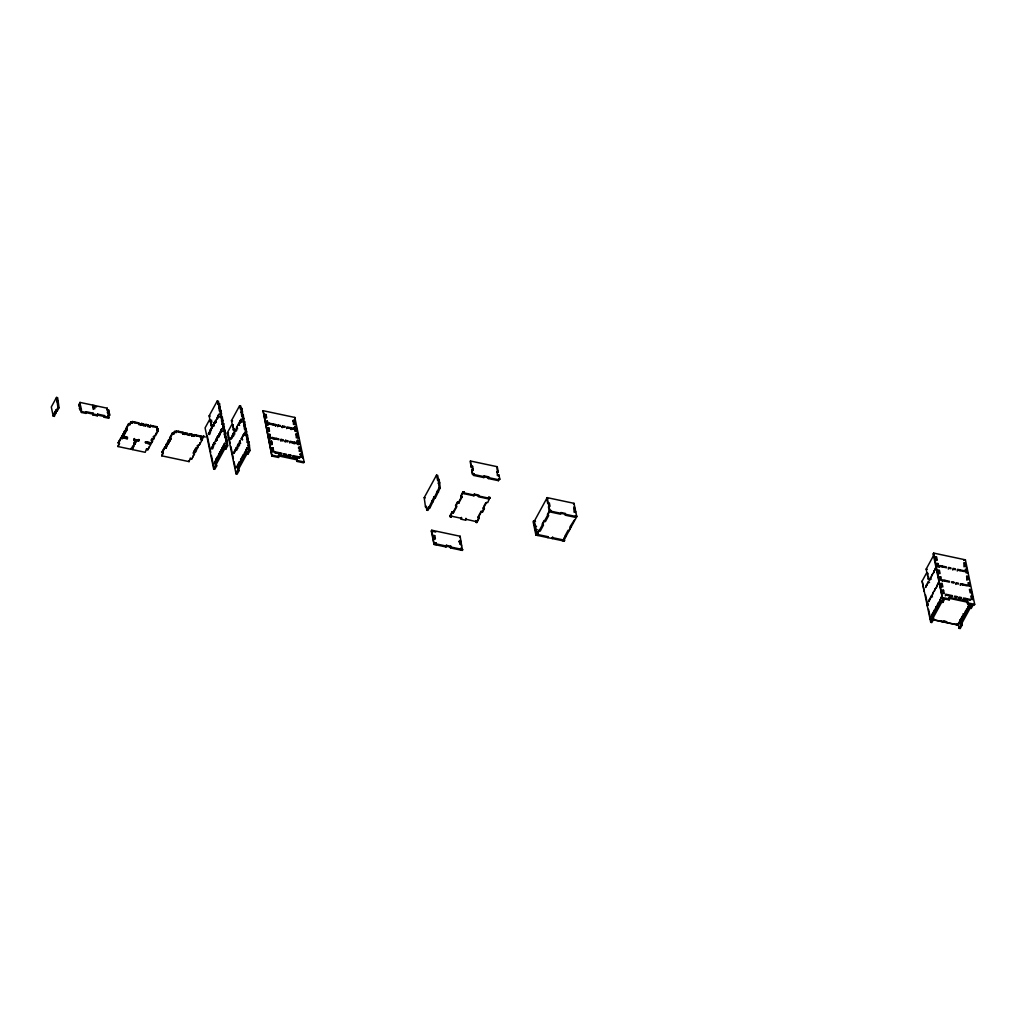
<?xml version="1.0" encoding="UTF-8"?>
<svg xmlns="http://www.w3.org/2000/svg" width="1026" height="1026" viewBox="0 0 1026 1026"><rect width="100%" height="100%" fill="white"/><g stroke="black" fill="none" stroke-linecap="round" stroke-linejoin="round"><path stroke-width="1.5" d="M55.879 410.105L57.174 411.17L59.072 407.707L57.623 397.665L56.507 397.434L51.3 406.963L53.211 416.133L54.34 416.376L56.994 410.336L55.879 410.105L53.211 416.133M56.058 410.939L57.943 407.463L56.507 397.434M78.733 404.706L80.323 404.077L78.733 404.706L80.554 408.284L79.425 408.04L81.016 407.412L79.207 403.846M108.589 412.644L109.064 411.772L107.473 412.401L108.589 412.644L108.243 410.977L107.127 410.733L107.243 408.207L94.174 405.424L94.867 408.758L93.751 408.528L93.058 405.193L79.977 402.41L79.848 404.949M79.079 406.373L79.553 405.514M80.195 406.617L80.669 405.745M108.641 414.876L108.166 415.735L109.756 415.107L108.641 414.876L108.692 418.236L104.216 417.287L104.524 415.594L97.585 414.119L97.29 415.825L92.815 414.876L93.122 413.17L86.184 411.695L85.889 413.401L81.413 412.452L80.9 409.951L79.784 409.707L79.9 407.181M80.9 409.951L81.375 409.079L80.259 408.848M81.413 412.452L81.375 409.079M85.889 413.401L86.184 411.695M92.584 406.052L93.058 405.193M94.161 408.515L94.174 405.424M92.815 414.876L93.122 413.17M97.29 415.825L97.585 414.119M106.768 409.066L107.243 408.207M104.216 417.287L104.524 415.594M108.243 410.977L108.718 410.105L107.589 409.874M107.948 411.541L107.82 414.068L107.473 412.401M108.936 414.312L109.41 413.44L108.294 413.209M146.551 448.708L145.217 452.312L132.136 449.542L134.034 446.079L132.918 445.835L131.02 449.298L117.939 446.528L119.452 443.758L118.17 442.681L121.004 437.474L122.299 438.551L121.004 437.474M127.147 438.807L126.968 437.974L122.504 437.025L122.671 437.858L127.147 438.807L127.622 437.935L122.132 436.576L122.902 434.011L124.197 435.075L122.902 434.011M124.197 435.075L125.134 433.344L123.851 432.279L124.787 430.535L126.083 431.613L124.787 430.535M126.083 431.613L127.032 429.881L125.736 428.804L128.583 423.61L129.866 424.674L128.583 423.61M118.336 443.514L121.183 438.307M122.132 436.576L123.069 434.844M124.018 433.113L124.967 431.369M125.916 429.637L128.75 424.443M118.17 442.681L119.285 442.924L117.939 446.528M122.12 437.717L122.504 437.025M124.018 434.242L124.967 432.51L123.851 432.279M125.916 430.779L126.852 429.048L125.736 428.804M129.699 423.841L130.648 422.109L132.162 423.225L130.648 422.109M122.299 438.551L122.671 437.858M129.866 424.674L130.815 422.943M131.982 422.391L132.457 421.519L139.164 422.943L138.869 424.649L141.101 425.123L141.396 423.417L143.64 423.892L143.332 425.598L145.577 426.072L145.872 424.366L148.103 424.841L147.808 426.547L150.04 427.021L150.335 425.315L157.042 426.739L156.747 428.445L158.094 428.727L157.145 430.471L158.261 430.702L155.413 435.909L154.298 435.665L153.528 439.372L152.233 438.307L151.284 440.039L152.579 441.103L151.63 442.847L145.948 441.834L145.474 442.693L150.681 444.579L147.847 449.786L146.731 449.542M132.162 423.225L132.457 421.519M141.101 425.123L141.396 423.417M134.073 440.282L134.38 438.577L134.073 440.282L135.753 440.629L133.855 444.104L134.983 444.335L136.702 440.039L138.6 440.436M143.332 425.598L143.64 423.892M133.906 439.449L135.573 439.795L133.688 443.27L134.983 444.335M133.855 445.233L132.136 449.542M134.804 443.501L136.702 440.039M145.577 426.072L145.872 424.366M138.548 441.231L138.843 439.526L138.548 441.231L136.868 440.872M147.808 426.547L148.103 424.841M150.04 427.021L150.335 425.315M156.747 428.445L157.042 426.739M149.565 444.335L149.77 442.809L145.307 441.86L145.474 442.693M151.463 440.872L152.412 439.141M151.284 440.039L152.399 440.269L151.63 442.847M153.182 436.563L154.298 436.807L153.528 439.372M155.247 435.075L158.081 429.868L156.965 429.637L157.145 430.471M190.567 458.853L191.682 459.084L190.387 458.019L189.053 461.623L161.775 455.839L163.288 453.056L162.005 451.991L164.84 446.785L166.135 447.862L164.84 446.785M166.135 447.862L167.084 446.118L165.789 445.053L166.738 443.322L168.02 444.386L166.738 443.322M168.02 444.386L168.969 442.655L167.674 441.578L168.623 439.846L169.918 440.923L168.623 439.846M169.918 440.923L170.867 439.179L169.572 438.115L172.419 432.908L173.702 433.985L172.419 432.908M162.172 452.825L165.019 447.618M165.956 445.887L166.905 444.155M167.854 442.411L168.803 440.68M169.752 438.948L172.586 433.741M162.005 451.991L163.121 452.222L161.775 455.839M165.956 447.028L166.905 445.284L165.789 445.053M167.854 443.553L168.803 441.821L167.674 441.578M169.739 440.09L170.688 438.346L169.572 438.115M173.535 433.152L174.471 431.42L175.997 432.536L174.471 431.42M173.702 433.985L174.651 432.254M175.818 431.702L176.292 430.83L183 432.254L182.705 433.96L184.936 434.434L185.231 432.728L187.463 433.203L187.168 434.909L189.4 435.383L189.707 433.677L191.939 434.152L191.644 435.858L193.876 436.332L194.171 434.626L205.354 436.999M175.997 432.536L176.292 430.83M182.705 433.96L183 432.254M184.936 434.434L185.231 432.728M189.4 435.383L189.707 433.677M191.644 435.858L191.939 434.152M193.876 436.332L194.171 434.626M225.784 449.196L225.438 447.528L224.322 447.298L224.668 448.965L225.784 449.196L227.682 445.733L226.515 437.025L225.399 436.781L226.566 445.489L216.345 464.175L216.704 465.842L214.806 469.318L213.69 469.074L205.085 427.893L209.817 419.224L209.124 415.889L217.256 400.974L218.384 401.204L219.077 404.539L217.961 404.308L217.256 400.974M217.961 404.308L219.551 403.667L220.475 411.208L220.936 410.349L219.346 410.977L218.435 403.436M201.917 438.038L200.403 436.922L200.878 436.05L200.583 437.756L201.917 438.038L200.981 439.769L202.096 440.013L199.249 445.22L198.133 444.976L197.364 448.683L196.069 447.605L195.12 449.35L196.415 450.414L195.466 452.145L194.171 451.081L195.466 452.145M210.163 420.891L210.638 420.019L210.51 422.558L210.163 420.891L211.754 420.25M219.077 404.539L219.551 403.667M194.171 451.081L193.221 452.812L194.517 453.89L191.682 459.084M200.981 439.769L201.75 437.204M194.35 451.915L193.401 453.646L194.517 453.89M195.299 450.183L196.248 448.439M194.35 453.056L192.631 457.352M195.286 451.312L196.235 449.58L195.12 449.35M202.096 440.013L203.815 435.704M210.715 431.382L209.625 434.524L208.509 434.28L211.176 428.252L212.292 428.483M213.075 424.777L212.305 427.355L213.075 424.777L214.19 425.02M214.024 423.045L214.96 421.314L216.088 421.545L215.139 423.289L214.024 423.045L214.19 423.879L214.96 421.314M208.509 434.28L211.176 428.252M217.666 418.659L218.923 416.351L217.807 416.107M221.218 416.774L222.142 424.315L223.258 424.546L222.334 417.018L220.744 417.646L219.821 410.105M221.629 416.774L220.936 410.349M222.142 424.315L223.732 423.687L224.643 431.215L225.117 430.356L223.527 430.984L222.616 423.443M223.258 424.546L223.732 423.687M211.51 448.631L214.178 442.591L211.51 448.631L212.626 448.862L213.716 445.72M216.063 439.115L215.293 441.693L216.063 439.115L217.191 439.359L216.242 441.09M217.012 437.384L217.961 435.652L219.077 435.896L218.128 437.627L217.012 437.384L217.191 438.217L217.961 435.652M219.077 434.755L221.744 428.714L219.077 434.755L220.205 434.986M220.654 432.998L221.924 430.689L220.808 430.445M248.138 453.941L247.792 452.274L246.676 452.043L247.022 453.71L248.138 453.941L250.036 450.478L248.869 441.77L247.753 441.526L248.92 450.234L238.699 468.92L239.045 470.588L237.16 474.063L236.044 473.82L227.439 432.639L232.171 423.969L231.466 420.634L239.609 405.719L240.725 405.95L241.431 409.284L241.905 408.425L240.315 409.053L239.609 405.719M225.399 436.781L224.925 437.653L224.001 430.112M226.515 437.025L226.041 437.897L225.117 430.356M241.7 415.722L243.29 415.094L241.7 415.722L240.789 408.181M219.064 453.466L218.294 456.031L219.064 453.466L220.18 453.697L219.231 455.429M220.18 452.556L220.962 449.991L220.18 452.556L221.308 452.799M221.898 448.259L224.745 443.052L222.078 449.093L223.193 449.324L221.898 448.259L222.078 449.093M217.345 457.763L214.511 462.97L217.166 456.929L218.461 458.006M233.21 428.971L233.684 428.099L233.556 430.638L233.21 428.971L234.326 429.201M242.816 415.953L241.905 408.425M215.447 462.367L216.717 460.058M223.655 447.336L224.912 445.027L223.796 444.797M213.69 469.074L215.575 465.612L215.229 463.944L224.322 447.298M233.53 432.998L230.863 439.038L233.53 432.998L234.646 433.228M234.479 431.266L235.429 429.522L236.544 429.766L235.595 431.497L234.479 431.266L234.646 432.1L235.429 429.522M236.544 428.624L237.314 426.059L236.544 428.624L237.66 428.868M238.263 424.328L241.11 419.121L238.442 425.162L239.558 425.392L238.263 424.328L238.442 425.162M240.02 423.405L241.277 421.096L240.161 420.852M243.572 421.519L244.496 429.06L245.612 429.291L244.688 421.763L243.098 422.391L242.174 414.85M244.688 421.763L244.214 422.622L243.29 415.094M244.496 429.06L246.086 428.432L246.997 435.973L247.471 435.101L245.881 435.729L244.957 428.188M245.612 429.291L246.086 428.432M233.684 452.543L236.531 447.336L237.647 447.58L233.864 453.377L236.531 447.336M237.481 445.605L238.417 443.873L239.533 444.104L238.596 445.835L237.481 445.605L238.763 446.669M239.366 442.129L240.315 440.398L239.545 442.963L240.661 443.206L239.366 442.129L239.545 442.963M241.264 438.666L242.546 439.731L241.264 438.666L244.098 433.459L245.214 433.703M237.647 446.438L238.417 443.873M241.431 439.5L244.098 433.459M248.869 441.77L247.279 442.398L246.355 434.857M248.395 442.642L247.471 435.101M263.079 410.695L271.916 456.083L278.623 457.506L278.739 454.98L297.065 458.866L296.95 461.405L303.658 462.829L304.119 461.956L294.821 417.441L263.079 410.695L271.916 456.083M247.279 442.398L247.753 441.526M264.9 414.273L265.593 417.608L266.709 417.839L266.016 414.504L264.426 415.132L265.542 415.376L266.003 417.595M236.685 466.881L239.52 461.674L240.635 461.918L236.852 467.715L239.52 461.674M240.648 460.777L241.418 458.212L240.648 460.777L241.764 461.02M242.367 456.48L243.316 454.736L242.534 457.314L243.649 457.545L242.367 456.48L242.534 457.314M246.638 450.927L245.547 454.082L244.432 453.838L247.099 447.798L248.215 448.041M244.432 453.838L247.099 447.798M265.542 415.376L266.016 414.504M236.044 473.82L237.929 470.357L237.583 468.69L246.676 452.043M265.118 418.467L265.593 417.608M267.632 425.38L267.414 421.173L266.285 420.942L266.516 425.149L267.632 425.38L267.414 421.173M269.094 423.135L268.62 423.995L275.981 425.392L275.507 426.252L275.802 424.559L269.094 423.135L269.274 423.969M268.376 430.946L267.914 431.818L267.683 427.611L268.799 427.842L269.505 431.176L268.376 430.946L267.683 427.611M268.799 430.933L268.799 427.842M273.096 424.944L273.57 424.084M269.081 434.28L268.607 435.152L269.723 435.383L270.415 438.718L269.299 438.487L269.081 434.28L270.197 434.524L270.415 438.718M269.723 435.383L270.197 434.524M278.033 425.033L277.571 425.893L280.444 426.341L280.278 425.508L278.033 425.033L277.738 426.726M272.095 437.474L272.262 438.307L278.969 439.731L278.803 438.897L272.095 437.474L271.621 438.333L276.097 439.282L276.558 438.423M271.582 444.284L271.595 441.193L270.466 440.949L270.697 445.156L270.236 442.924M282.035 426.842L282.509 425.982L284.741 426.457L284.92 427.291L282.035 426.842L282.214 427.675L282.509 425.982M271.852 450.709L271.864 447.618L272.98 447.862L273.685 451.196L272.082 451.825M273.211 452.056L272.98 447.862M284.266 427.316L284.741 426.457M286.677 428.624L286.985 426.931L293.68 428.355L293.859 429.189L286.51 427.791M281.214 440.205L280.739 441.065L281.034 439.372L283.266 439.846L283.445 440.68L281.214 440.205L281.034 439.372M275.096 451.812L275.263 452.646L281.97 454.069L281.791 453.235L275.096 451.812L274.622 452.684L279.085 453.633L279.559 452.761M293.987 423.635L293.513 424.495L293.282 420.301L294.398 420.532L295.103 423.866L293.987 423.635L293.282 420.301M294.821 417.441L295.308 422.917M294.629 424.738L294.398 420.532M290.974 428.74L291.448 427.88M291.153 429.573L291.628 428.714M285.677 441.154L285.202 442.014L285.51 440.321L287.742 440.795L287.921 441.629L285.677 441.154L285.51 440.321M293.218 429.214L293.68 428.355M294.68 426.97L294.206 427.829L295.321 428.073L296.014 431.407L294.898 431.176L294.68 426.97L295.796 427.201L296.014 431.407M287.742 440.795L287.267 441.655L285.036 441.18M295.321 428.073L295.796 427.201M289.678 442.963L289.973 441.27L296.681 442.693L296.86 443.527L290.153 442.103M284.035 453.71L284.202 454.544L286.446 455.018L286.267 454.185L284.035 453.71L283.561 454.582L285.792 455.057M283.727 455.416L284.202 454.544M297.412 438.076L297.194 433.87L296.078 433.639L296.296 437.845M293.975 443.078L294.449 442.219M288.678 455.493L288.203 456.365L288.498 454.659L290.743 455.134L290.909 455.967L288.678 455.493L288.498 454.659M294.141 443.912L294.616 443.052M297.463 443.399L297.463 440.308L298.579 440.552L299.284 443.886L297.694 444.514M296.681 442.693L296.206 443.553L289.499 442.129M298.81 444.745L298.579 440.552M290.743 455.134L290.268 456.006L288.024 455.531M298.861 446.977L299.554 450.311L300.669 450.555L299.977 447.221L298.386 447.849L299.502 448.08L300.195 451.414M299.502 448.08L299.977 447.221M299.079 451.183L299.554 450.311M296.963 457.429L297.437 456.557M297.142 458.263L297.617 457.391M296.95 461.405L297.065 458.866M299.682 457.032L299.849 457.865L293.141 456.442L292.974 455.608L299.682 457.032L299.207 457.904L292.5 456.48M301.362 456.98L301.375 453.89L300.259 453.646L300.951 456.98L302.067 457.224L301.375 453.89M426.598 507.1L425.482 506.857L424.213 497.648L436.525 475.102L437.64 475.346L438.679 480.348L437.563 480.104L436.525 475.102M437.563 480.104L439.154 479.475L440.244 487.85L435.216 498.226L433.921 497.148L435.216 498.226M438.679 480.348L439.154 479.475M425.482 506.857L425.957 505.985L426.829 510.153L427.945 510.397L429.83 506.934L428.714 506.69L426.829 510.153M434.101 497.982L439.128 487.606L438.038 479.245M435.037 497.392L430.009 507.767L428.894 507.524L433.921 497.148M431.279 531.083L431.754 530.224L460.135 536.252L462.457 550.449L461.674 550.295L461.969 548.589L460.854 548.346L460.559 550.051L450.491 547.91L450.799 546.217L446.323 545.268L446.028 546.961L435.96 544.832L436.268 543.126L435.152 542.895L434.844 544.588L434.062 544.421L431.279 531.083L435.768 532.045M496.674 472.345L498.264 471.716L497.225 466.702L470.408 461.007L470.972 466.881L472.088 467.125L472.794 470.459L471.665 470.216L473.255 469.587L472.794 470.459M470.972 466.881L470.408 461.007M434.229 536.495L434.703 535.623L433.575 535.392L433.806 539.586L433.113 536.252L434.229 536.495L434.691 538.714M472.088 467.125L472.563 466.253L471.447 466.009M434.062 544.421L431.754 530.224M451.107 517.078L451.414 515.385L451.107 517.078L449.824 516.014L452.184 511.679L453.479 512.744L452.184 511.679M457.391 502.137L458.686 503.202L457.391 502.137L455.506 505.6L456.788 506.677L453.479 512.744M458.686 503.202L461.995 497.135L460.712 496.071L463.072 491.723L464.188 491.967L463.893 493.673L473.948 495.802L474.256 494.109L478.719 495.058L478.424 496.751L488.479 498.892L488.774 497.187L489.902 497.43L487.709 502.599L486.593 502.355L483.272 508.421L484.387 508.665L482.502 512.128L481.207 511.063L478.552 515.924M498.726 478.975L498.251 479.847L499.842 479.219L498.726 478.975L498.418 480.681L488.363 478.539L488.658 476.846L484.195 475.897L483.887 477.59L473.832 475.461L472.537 474.384L472.14 469.344M434.844 544.588L435.152 542.895M449.991 516.847L452.363 512.513M455.672 506.434L457.57 502.971M460.879 496.905L463.072 491.723M453.3 511.91L456.621 505.844M458.507 502.368L461.828 496.302L460.712 496.071M463.893 493.673L464.188 491.967M473.653 474.628L474.127 473.755L473.012 473.525M435.96 544.832L436.268 543.126M473.832 475.461L474.127 473.755M473.948 495.802L474.256 494.109M483.887 477.59L484.195 475.897M446.028 546.961L446.323 545.268M461.174 519.22L461.469 517.514L461.174 519.22L465.637 520.169L465.945 518.463L465.637 520.169M488.363 478.539L488.658 476.846M450.491 547.91L450.799 546.217M496.751 467.574L497.225 466.702M459.661 537.111L460.135 536.252M460.392 544.178L460.405 541.087L459.289 540.843L459.981 544.178L461.097 544.421L460.405 541.087M497.379 475.679L497.148 471.473L498.264 471.716M498.495 475.91L498.969 475.051L497.854 474.807M483.759 506.382L485.747 502.74M488.479 498.892L488.774 497.187M460.559 550.051L460.854 548.346M475.705 522.298L476 520.605L475.705 522.298L476.821 522.542L479.18 518.207L477.898 517.13L479.18 518.207M478.065 517.963L481.386 511.897M476.821 522.542L479.014 517.373M482.951 510.14L484.221 507.832L483.105 507.588L483.272 508.421M488.709 499.598L489.902 497.43M461.674 550.295L461.969 548.589M535.508 521.285L533.61 520.887L533.135 521.747L535.918 535.085L564.3 541.112L564.775 540.253L563.825 539.253L565.711 535.777L565.89 536.611L564.775 536.38L568.083 530.314L569.199 530.545L570.289 527.402M563.351 540.112L563.518 540.946L576.779 516.668L573.996 503.33L547.166 497.636L534.392 521.054L537.175 534.392L536.393 534.225L533.61 520.887M534.956 526.915L536.547 526.287M535.662 530.25L537.252 529.621M535.918 535.085L536.393 534.225M547.166 497.636L549.949 510.974L536.701 535.251L538.894 530.083L540.189 531.16L543.498 525.081L542.203 524.017L544.101 520.541L545.396 521.618L548.705 515.552L547.409 514.475L549.782 510.14L550.898 510.384L550.603 512.077L560.658 514.218L560.953 512.513L565.429 513.462L565.134 515.167L575.188 517.296L575.483 515.603L576.599 515.834L576.125 516.706M538.111 533.789L537.816 535.495L537.65 534.661M552.642 536.88L552.347 538.573L552.168 537.739M573.521 504.202L573.996 503.33M574.137 512.295L573.919 508.101L575.035 508.332L574.56 509.204L574.034 506.703M575.253 512.538L575.727 511.666L574.611 511.435M933.185 553.963L933.66 553.091L965.402 559.837L974.7 604.352L974.225 605.225L967.518 603.801L967.646 601.262L949.319 597.376L949.191 599.902L942.484 598.479L933.185 553.963L934.301 554.194L926.157 569.109L926.863 572.444L922.13 581.114L930.723 622.307L931.852 622.538L933.737 619.076L933.391 617.408L942.484 600.761L941.368 600.518L932.275 617.165L932.621 618.832L930.723 622.307M935.699 560.863L935.468 556.669L936.584 556.9L937.289 560.234L936.174 560.004M928.389 582.306L925.555 587.513L928.222 581.473L929.518 582.55M930.287 578.844L929.338 580.575L930.12 578.01L931.403 579.074M924.157 591.438L922.13 581.114M939.38 567.224L939.675 565.518L946.382 566.942L946.549 567.776L939.842 566.352M938.482 574.201L938.264 570.007L939.38 570.238L940.072 573.572L938.957 573.342M931.39 596.657L928.556 601.852L931.21 595.824L932.506 596.888M927.158 605.789L928.209 604.083M948.319 569.122L948.614 567.416L950.845 567.891L951.025 568.725L948.793 568.25M942.368 581.562L942.663 579.87L949.371 581.293L949.55 582.127L942.843 580.703M941.265 587.552L941.047 583.345L942.163 583.576L942.856 586.923L941.74 586.68M952.782 570.071L953.09 568.366L955.321 568.84L955.488 569.687L953.257 569.199M934.391 610.996L931.544 616.19L934.211 610.162L935.507 611.227M942.484 598.479L933.66 553.091M957.258 571.02L957.553 569.327L964.26 570.751L964.44 571.585L957.733 570.161M944.715 598.953L942.83 602.429L941.714 602.185L943.599 598.722M945.369 595.901L945.664 594.208L952.372 595.631L952.551 596.465L945.844 595.042M965.402 559.837L963.812 560.465M964.081 566.891L963.863 562.697L964.979 562.928L965.671 566.262L964.555 566.031M955.783 584.41L956.078 582.717L958.31 583.191L958.489 584.025L956.258 583.55M949.191 599.902L949.319 597.376M960.246 585.359L960.554 583.666L967.262 585.089L967.428 585.923L960.721 584.499M966.877 580.229L966.646 576.035L967.762 576.266L968.467 579.6L967.338 579.369M958.771 598.748L959.079 597.055L961.311 597.53L961.49 598.363L959.246 597.889M963.247 599.71L963.542 598.004L970.25 599.428L970.429 600.261L963.722 598.838M967.518 603.801L967.646 601.262M959.284 621.807L957.553 624.988L957.373 624.154M960.58 619.435L962.568 615.792M968.595 605.199L967.505 608.354M971.994 604.75L961.785 623.436L962.132 625.103L960.233 628.566L959.118 628.335L961.016 624.86L960.657 623.192L969.75 606.546L970.096 608.213L971.212 608.456L973.11 604.981M292.808 421.16L293.923 421.404M219.128 406.771L220.244 407.014M241.482 411.516L242.598 411.759M218.653 407.643L219.769 407.873M241.007 412.388L242.123 412.619M265.824 421.801L266.94 422.045M220.526 413.44L221.642 413.683M242.867 418.185L243.996 418.428M220.051 414.312L221.167 414.542M242.405 419.057L243.521 419.288M266.991 424.277L268.107 424.507M295.373 430.304L296.488 430.535M217.974 416.941L219.102 417.184M240.328 421.686L241.456 421.93M209.124 415.889L210.24 416.12M231.466 420.634L232.594 420.865M267.209 428.483L268.325 428.714M295.603 434.511L296.719 434.742M926.157 569.109L927.273 569.353M221.911 420.109L223.027 420.352M244.265 424.854L245.381 425.097M221.436 420.981L222.565 421.211M243.79 425.726L244.906 425.957M296.771 436.973L297.886 437.217L297.194 433.87M474.307 474.589L484.362 476.731M488.838 477.68L498.892 479.809M483.721 476.757L488.184 477.706M215.139 422.148L216.255 422.379M210.984 421.686L212.1 421.917M236.378 427.791L237.493 428.034M296.989 441.18L298.104 441.411M223.309 426.778L224.425 427.021M245.663 431.523L246.779 431.766M213.241 425.61L214.37 425.854M222.834 427.65L223.95 427.88M235.595 430.356L236.711 430.599M245.188 432.395L246.304 432.626M269.774 437.615L270.89 437.858M299.284 443.886L298.168 443.642L297.463 440.308M280.56 440.231L282.791 440.705M547.807 498.739L546.691 498.508L547.743 503.51L549.333 502.868L550.026 506.216L548.435 506.844L549.308 511.012M243.149 435.191L244.278 435.434M233.71 433.831L234.826 434.062M220.975 431.279L222.091 431.523M227.439 432.639L228.554 432.869M269.992 441.821L271.12 442.052M210.227 429.984L211.356 430.227M232.581 434.729L233.697 434.973L231.812 438.435L230.696 438.205M224.707 433.447L225.823 433.69M247.048 438.192L248.177 438.435M232.761 435.563L233.877 435.806M93.699 406.296L96.598 406.912M224.232 434.319L225.348 434.549M246.586 439.064L247.702 439.308M271.172 444.284L272.288 444.527L271.595 441.193M218.91 433.921L220.026 434.152M57.2 400.768L58.315 400.999M208.342 433.447L209.458 433.69M438.73 482.579L439.846 482.81M56.725 401.628L57.854 401.871M218.14 436.486L219.256 436.73M438.256 483.438L439.372 483.682M271.39 448.49L272.506 448.721M299.784 454.518L300.9 454.749M226.092 440.116L227.208 440.359M248.446 444.874L249.562 445.104M225.617 440.988L226.733 441.231M247.971 445.733L249.087 445.977M273.685 451.196L272.557 450.953L271.864 447.618M216.242 439.949L217.358 440.192M238.596 444.707L239.712 444.938M81.888 411.58L86.364 412.529M93.289 414.004L97.765 414.953M104.69 416.428L109.166 417.377M132.636 422.353L139.344 423.776M141.575 424.251L143.807 424.726M146.038 425.2L148.283 425.675M150.514 426.149L157.222 427.585M176.472 431.664L183.167 433.087M185.411 433.562L187.643 434.036M189.874 434.511L192.119 434.986M194.35 435.46L201.058 436.884M463.252 492.557L464.368 492.801M474.422 494.942L478.898 495.891M488.953 498.02L490.069 498.264M549.949 510.974L576.779 516.668M85.709 412.567L92.648 414.042M97.111 414.991L104.049 416.453M138.69 423.815L140.921 424.289M143.165 424.764L145.397 425.239M147.629 425.713L149.873 426.188M156.568 427.611L158.094 428.727M182.525 433.126L184.757 433.6M187.001 434.075L189.233 434.549M191.464 435.024L193.696 435.499M439.128 487.606L440.244 487.85M463.714 492.839L473.781 494.968M478.244 495.917L488.312 498.059M57.943 407.463L59.072 407.707M200.801 438.936L201.917 439.179M278.264 455.839L296.604 459.738M948.845 598.235L967.172 602.134M246.15 449.542L247.266 449.773M226.566 445.489L227.682 445.733M248.92 450.234L250.036 450.478M272.39 455.223L279.085 456.647M297.425 460.533L304.119 461.956M942.958 597.619L949.666 599.043M967.993 602.929L974.7 604.352M214.344 443.424L215.473 443.655M236.698 448.17L237.814 448.413M223.976 445.63L225.092 445.861M437.243 491.082L438.358 491.313M213.228 444.322L214.344 444.566M235.582 449.067L236.698 449.311M437.409 491.916L438.525 492.147M970.519 605.122L969.403 604.878L958.335 625.155L931.839 619.524M235.749 449.901L236.878 450.145M54.929 411.836L56.058 412.067M55.109 412.67L56.225 412.901M244.252 453.005L245.381 453.248M211.33 447.798L212.459 448.029M197.018 445.874L198.3 446.951M220.013 451.722L221.129 451.966M926.863 603.801L927.979 604.032M966.736 612.06L965.44 610.983L964.671 613.548M424.213 497.648L425.328 497.892M219.243 454.3L220.359 454.531M928.184 605.032L926.953 604.789L927.427 603.916L927.735 604.942M240.469 459.943L241.585 460.187M432.036 500.624L433.152 500.855M432.202 501.457L433.318 501.688M121.953 435.742L123.069 435.986M124.467 436.473L127.442 437.102M134.547 439.41L139.023 440.359M149.398 443.501L150.681 444.579M239.699 462.508L240.815 462.752M216.23 458.66L217.345 458.904M238.571 463.406L239.699 463.649M216.396 459.494L217.512 459.738M238.75 464.239L239.866 464.483M961.824 618.755L962.939 618.999M215.229 463.944L216.345 464.175M237.583 468.69L238.699 468.92M961.054 622.461L959.759 621.397L962.606 616.19L962.773 617.024M932.275 617.165L933.391 617.408M960.657 623.192L961.785 623.436M215.575 465.612L216.704 465.842M237.929 470.357L239.045 470.588M449.824 516.014L450.94 516.245M451.581 516.219L461.649 518.348M466.112 519.297L476.641 521.708M538.291 534.623L548.346 536.765L547.871 537.624L547.704 536.79M552.822 537.714L562.876 539.843L562.402 540.715L562.235 539.881M929.864 618.139L931.198 618.421L929.941 619.127L930.415 618.255L931.287 622.423M943.869 621.115L946.844 621.743M932.621 618.832L933.737 619.076M943.215 621.14L946.203 621.782M961.016 624.86L962.132 625.103M932.66 619.524L958.425 625.001M458.814 541.715L459.93 541.946M434.28 538.727L435.396 538.958L434.703 535.623M434.537 543.562L435.319 543.729M436.435 543.96L446.502 546.101M450.965 547.05L461.033 549.179M462.149 549.423L462.931 549.59M434.678 543.754L435.793 543.998M445.848 546.127L450.324 547.076M460.379 549.218L461.495 549.461M965.889 565.3L967.492 572.983M971.019 589.873L972.622 597.542M959.785 569.802L959.964 570.636M962.786 584.14L962.965 584.974M965.787 598.479L965.953 599.312M966.389 609.252L966.556 610.085M963.542 614.459L963.722 615.292M963.055 613.74L963.234 614.574M959.746 619.819L959.913 620.653M958.246 624.167L959.118 628.335M956.258 623.911L956.437 624.744M941.906 565.993L942.086 566.827M944.908 580.344L945.074 581.178M947.896 594.682L948.075 595.516M942.484 600.761L942.83 602.429M941.368 600.518L941.714 602.185M933.904 571.072L934.07 571.905M936.892 585.41L937.071 586.244M939.893 599.748L940.072 600.582M941.727 620.833L941.906 621.666M926.324 584.948L926.504 585.782M929.325 599.287L929.492 600.12M932.313 613.625L932.493 614.459M930.98 618.37L931.146 619.204M925.567 595.016L927.106 602.429M928.556 609.367L930.107 616.78M574.239 520.169L569.981 526.838L571.097 527.082L570.918 526.248M563.684 538.15L564.3 541.112M498.969 475.051L499.842 479.219M497.007 468.831L497.802 472.576M498.251 479.847L498.418 480.681M484.221 507.832L484.387 508.665M482.323 511.294L482.502 512.128M472.563 466.253L473.255 469.587M471.665 470.216L472.537 474.384M461.828 496.302L461.995 497.135M460.289 540.074L461.52 546.012M429.83 506.934L430.009 507.767M428.714 506.69L428.894 507.524M295.95 425.982L298.515 438.269M301.08 450.542L302.696 458.224M275.802 424.559L275.981 425.392M266.375 424.482L266.516 425.149M227.99 432.754L230.222 443.437M230.863 446.49L233.415 458.686M234.043 461.738L235.326 467.843M235.967 470.896L236.596 473.948M207.239 435.64L210.74 452.415M211.382 455.467L214.242 469.203M200.198 443.476L200.032 442.642L199.249 445.22M196.415 435.101L196.582 435.935M197.184 447.849L197.364 448.683M196.235 449.58L196.415 450.414M188.874 460.789L189.053 461.623M178.524 431.305L178.704 432.138M170.521 436.383L170.688 437.217M170.688 438.346L170.867 439.179M168.803 441.821L168.969 442.655M162.942 450.26L163.121 451.094M163.121 452.222L163.288 453.056M158.081 429.868L158.261 430.702M156.196 433.344L156.362 434.178M152.579 425.79L152.746 426.624M154.298 436.807L154.477 437.64M152.399 440.269L152.579 441.103M149.77 442.809L149.95 443.642M147.539 442.334L147.706 443.168M148.616 447.208L148.796 448.041M147.667 448.952L147.847 449.786M134.688 421.994L134.868 422.827M135.573 439.795L135.753 440.629M134.124 439.487L134.303 440.321M126.685 427.072L126.865 427.906M126.852 429.048L127.032 429.881M130.841 448.465L131.02 449.298M124.967 432.51L125.134 433.344M122.979 436.153L123.146 436.986M119.119 440.949L119.285 441.783M119.285 442.924L119.452 443.758M108.718 410.105L109.064 411.772M109.41 413.44L109.756 415.107M108.166 415.735L108.692 418.236M92.815 407.168L93.276 409.387M79.977 402.41L80.323 404.077M79.425 408.04L79.784 409.707M56.994 410.336L57.174 411.17M53.698 413.324L54.34 416.376M211.33 423.353L211.215 425.893L211.33 423.353M218.756 414.376L216.088 420.416L218.756 414.376M232.992 424.764L232.864 427.303L232.992 424.764M927.684 573.252L927.555 575.778L927.684 573.252M928.376 576.586L928.248 579.113L928.376 576.586M932.006 574.534L931.236 577.112L932.006 574.534M935.789 567.609L933.134 573.637L935.789 567.609M933.109 592.348L932.339 594.913L933.109 592.348M935.007 588.886L934.237 591.451L935.007 588.886M938.79 581.947L936.122 587.975L938.79 581.947M936.11 606.687L935.327 609.264L936.11 606.687M937.995 603.224L937.225 605.789L937.995 603.224M941.791 596.286L939.123 602.326L941.791 596.286M937.982 563.569L936.866 563.338L937.559 566.673L938.675 566.903L937.982 563.569M966.377 569.597L965.248 569.366L965.953 572.7L967.069 572.931L966.377 569.597M940.765 576.907L939.649 576.676L940.355 580.011L941.47 580.241L940.765 576.907M969.16 582.935L968.044 582.704L968.736 586.038L969.852 586.269L969.16 582.935M953.847 582.242L951.615 581.768L951.782 582.601L954.013 583.076L953.847 582.242M970.558 589.604L969.429 589.373L970.134 592.707L971.25 592.951L970.558 589.604M943.561 590.258L942.445 590.014L943.138 593.349L944.253 593.592L943.561 590.258M971.943 596.286L970.827 596.042L971.519 599.376L972.648 599.62L971.943 596.286M956.848 596.581L954.603 596.106L954.783 596.94L957.014 597.414L956.848 596.581"/></g></svg>
